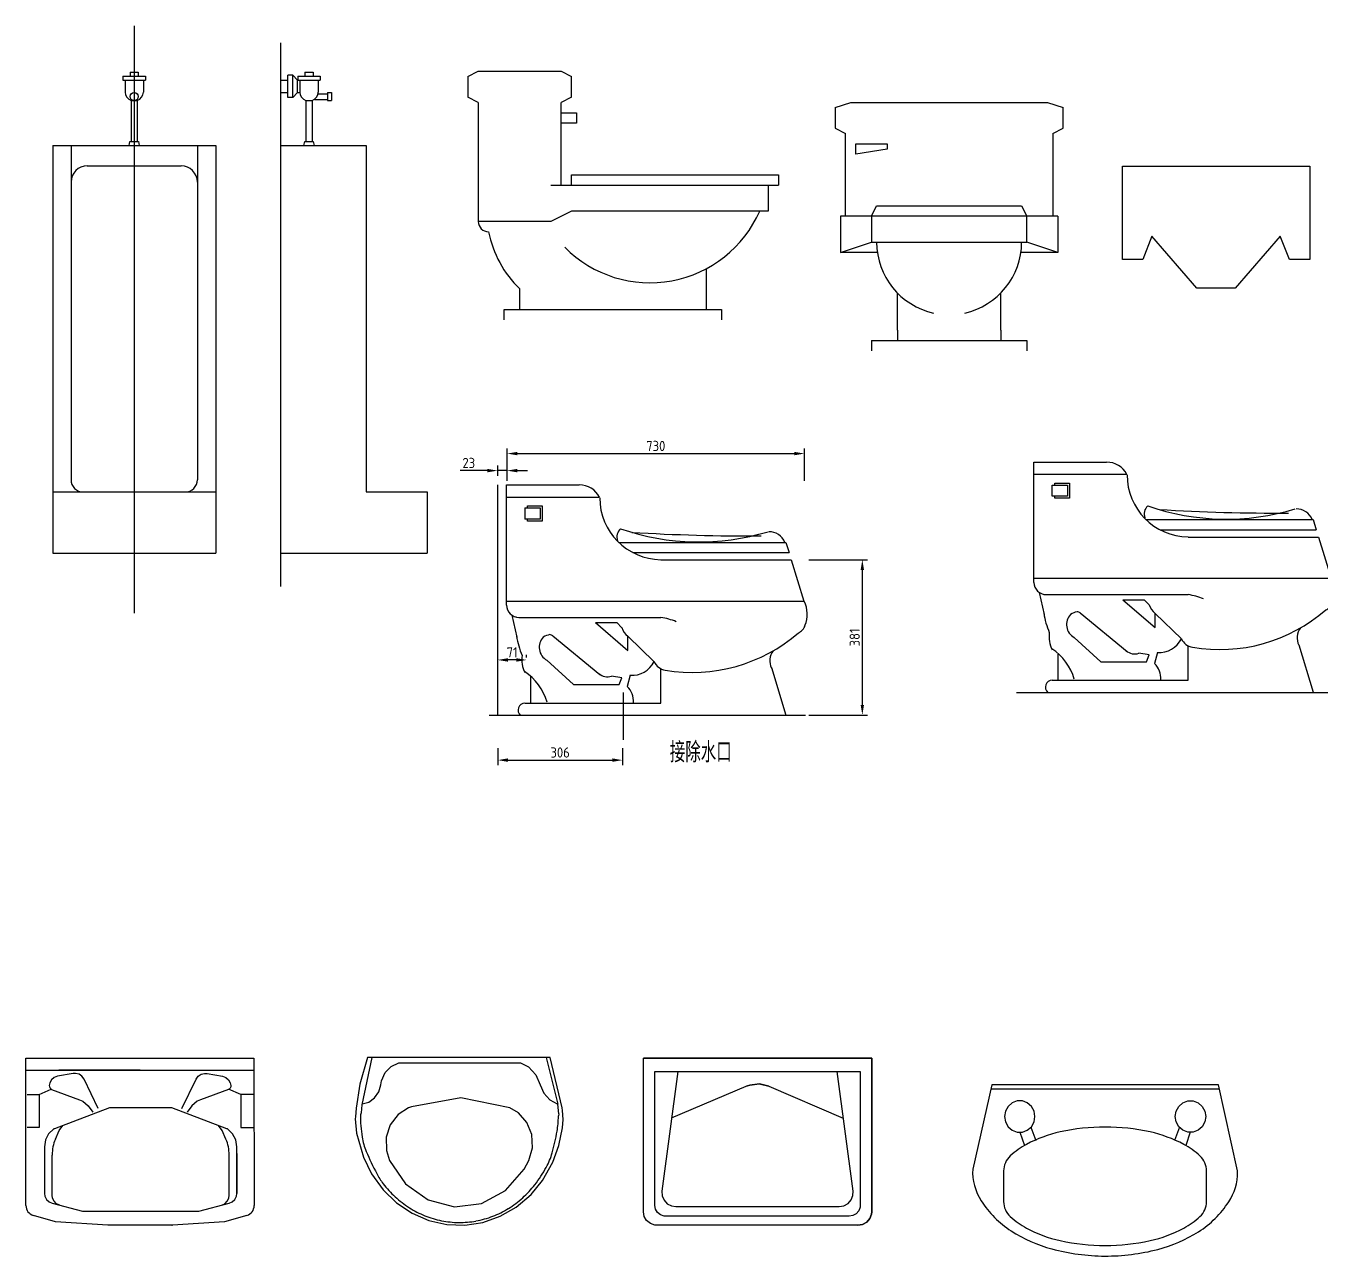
# Model space of a CAD drawing. Extents: x -42728 to 99010, y -18674 to 47645.
# Drawn here: x 46422 to 49599, y 34837 to 37854 of the extents above; entities that cross this region are included whole.
import ezdxf

# ---------------------------------------------------------------- set-up
doc = ezdxf.new("R2010")
doc.units = 0
doc.header["$LTSCALE"] = 100
doc.header["$MEASUREMENT"] = 0
doc.layers.get('0').update_dxf_attribs({"linetype": 'CONTINUOUS'})
doc.layers.get('DEFPOINTS').update_dxf_attribs({"linetype": 'CONTINUOUS'})
for name, color, linetype in [('3', 4, 'CONTINUOUS'), ('PUB_TEXT', 7, 'CONTINUOUS'), ('WINDOW', 2, 'CONTINUOUS')]:
    doc.layers.add(name, color=color, linetype=linetype)
doc.styles.add('ATT', font='txt')
doc.styles.add('HZDF', font='archs.shx', dxfattribs={"width": 0.8, "bigfont": 'hzdf.shx'})
doc.styles.get("Standard").update_dxf_attribs({"font": 'ISOCP'})
doc.dimstyles.get("Standard").update_dxf_attribs({"dimtxt": 2.5, "dimasz": 2.5, "dimexe": 1.25, "dimexo": 0.625, "dimtad": 1, "dimdec": 4, "dimdsep": 46, "dimlunit": 6, "dimtxsty": 'Standard', "dimcen": 2.5, "dimadec": 0, "dimazin": 0, "dimtfac": 1, "dimtdec": 4, "dimtmove": 0, "dimatfit": 3, "dimfxl": 1, "dimtolj": 1, "dimtzin": 0, "dimarcsym": 0})

# ---------------------------------------------------------------- blocks, each defined once
blk = doc.blocks.new('*D797')
at = {"color": 0, "linetype": 'ByBlock', "transparency": 16777216}
for p, q in [((793.5, 400.6), (937.3, 400.6)), ((924.8, 375.6), (924.8, 44.5)), ((793.5, 19.5), (937.3, 19.5))]:
    blk.add_line(p, q, dxfattribs=at)
for points in [[(920.7, 375.6), (929, 375.6), (924.8, 400.6)], [(920.7, 44.5), (929, 44.5), (924.8, 19.5)]]:
    blk.add_solid(points, dxfattribs=at)
at = {"layer": 'DEFPOINTS', "color": 0, "linetype": 'ByBlock', "transparency": 16777216}
for p in [(787.2, 400.6), (787.2, 19.5), (924.8, 19.5)]:
    blk.add_point(p, dxfattribs=at)
at = {"color": 3, "linetype": 'ByBlock', "transparency": 16777216, "insert": (906.1, 210), "char_height": 25, "attachment_point": 5, "rotation": 90}
blk.add_mtext('\\A1;381', dxfattribs=at)
blk = doc.blocks.new('*D798')
at = {"color": 0, "linetype": 'ByBlock', "transparency": 16777216}
for p, q in [((53.4, 594.3), (53.4, 673.5)), ((783.1, 594.3), (783.1, 673.5)), ((78.4, 661), (758.1, 661))]:
    blk.add_line(p, q, dxfattribs=at)
for points in [[(78.4, 665.1), (78.4, 656.8), (53.4, 661)], [(758.1, 665.1), (758.1, 656.8), (783.1, 661)]]:
    blk.add_solid(points, dxfattribs=at)
at = {"layer": 'DEFPOINTS', "color": 0, "linetype": 'ByBlock', "transparency": 16777216}
for p in [(783.1, 661), (53.4, 588.1), (783.1, 588.1)]:
    blk.add_point(p, dxfattribs=at)
at = {"color": 3, "linetype": 'ByBlock', "transparency": 16777216, "insert": (418.2, 679.7), "char_height": 25, "attachment_point": 5}
blk.add_mtext('\\A1;730', dxfattribs=at)
blk = doc.blocks.new('*D799')
at = {"color": 0, "linetype": 'ByBlock', "transparency": 16777216}
for p, q in [((5.4, 619.2), (-61.3, 619.2)), ((30.4, 606.7), (30.4, 631.7)), ((53.3, 619.2), (30.4, 619.2)), ((53.3, 606.7), (53.3, 631.7)), ((78.3, 619.2), (103.3, 619.2))]:
    blk.add_line(p, q, dxfattribs=at)
for points in [[(5.4, 623.4), (5.4, 615.1), (30.4, 619.2)], [(78.3, 623.4), (78.3, 615.1), (53.3, 619.2)]]:
    blk.add_solid(points, dxfattribs=at)
at = {"layer": 'DEFPOINTS', "color": 0, "linetype": 'ByBlock', "transparency": 16777216}
for p in [(30.4, 619.2), (30.4, 600.5), (53.3, 600.5)]:
    blk.add_point(p, dxfattribs=at)
at = {"color": 3, "linetype": 'ByBlock', "transparency": 16777216, "insert": (-40.5, 638), "char_height": 25, "attachment_point": 5}
blk.add_mtext('\\A1;23', dxfattribs=at)
blk = doc.blocks.new('*D800')
at = {"color": 0, "linetype": 'ByBlock', "transparency": 16777216}
for p, q in [((30.4, 161), (30.4, 167.3)), ((101.3, 161), (101.3, 167.3)), ((76.3, 154.8), (55.4, 154.8))]:
    blk.add_line(p, q, dxfattribs=at)
for points in [[(55.4, 159), (55.4, 150.6), (30.4, 154.8)], [(76.3, 159), (76.3, 150.6), (101.3, 154.8)]]:
    blk.add_solid(points, dxfattribs=at)
at = {"layer": 'DEFPOINTS', "color": 0, "linetype": 'ByBlock', "transparency": 16777216}
for p in [(30.4, 154.8), (30.4, 154.8), (101.3, 154.8)]:
    blk.add_point(p, dxfattribs=at)
at = {"color": 3, "linetype": 'ByBlock', "transparency": 16777216, "insert": (65.8, 173.5), "char_height": 25, "attachment_point": 5}
blk.add_mtext('\\A1;71', dxfattribs=at)
blk = doc.blocks.new('*D801')
at = {"color": 0, "linetype": 'ByBlock', "transparency": 16777216}
for p, q in [((30.4, -61.8), (30.4, -103.5)), ((336.8, -61.8), (336.8, -103.5)), ((55.4, -91), (311.8, -91))]:
    blk.add_line(p, q, dxfattribs=at)
for points in [[(55.4, -86.8), (55.4, -95.1), (30.4, -91)], [(311.8, -86.8), (311.8, -95.1), (336.8, -91)]]:
    blk.add_solid(points, dxfattribs=at)
at = {"layer": 'DEFPOINTS', "color": 0, "linetype": 'ByBlock', "transparency": 16777216}
for p in [(30.4, -55.6), (336.8, -55.6), (336.8, -91)]:
    blk.add_point(p, dxfattribs=at)
at = {"color": 3, "linetype": 'ByBlock', "transparency": 16777216, "insert": (183.6, -72.2), "char_height": 25, "attachment_point": 5}
blk.add_mtext('\\A1;306', dxfattribs=at)
blk = doc.blocks.new('F15TOI11')
at = {"color": 0, "linetype": 'ByBlock'}
for p, q in [((-279.4, 596.9), (-241.3, 609.6)), ((-241.3, 609.6), (241.3, 609.6)), ((241.3, 609.6), (279.4, 596.9)), ((-279.4, 596.9), (-279.4, 546.1)), ((279.4, 546.1), (279.4, 596.9)), ((-279.4, 546.1), (-254, 533.4)), ((254, 533.4), (279.4, 546.1)), ((-254, 330.2), (-254, 533.4)), ((254, 533.4), (254, 330.2)), ((-228.6, 482.6), (-228.6, 508)), ((-228.6, 508), (-152.4, 508)), ((-152.4, 495.3), (-228.6, 482.6)), ((-152.4, 508), (-152.4, 495.3)), ((-190.5, 330.2), (-177.8, 355.6)), ((-177.8, 355.6), (177.8, 355.6)), ((177.8, 355.6), (190.5, 330.2)), ((-266.7, 330.2), (-266.7, 241.3)), ((266.7, 330.2), (-266.7, 330.2)), ((-190.5, 330.2), (-190.5, 266.7)), ((190.5, 266.7), (190.5, 330.2)), ((266.7, 330.2), (266.7, 241.3)), ((-266.7, 241.3), (-190.5, 266.7)), ((-190.5, 266.7), (190.5, 266.7)), ((266.7, 241.3), (190.5, 266.7)), ((-176, 241.3), (-266.7, 241.3)), ((266.7, 241.3), (176, 241.3)), ((-127, 50.8), (-127, 142.3)), ((127, 50.8), (127, 142.3)), ((-127, 50.8), (-127, 25.4)), ((127, 50.8), (127, 25.4)), ((-190.5, 25.4), (-190.5, 0)), ((-190.5, 25.4), (190.5, 25.4)), ((190.5, 25.4), (190.5, 0))]:
    blk.add_line(p, q, dxfattribs=at)
for start, end in [(180, 257.6264), (282.3736, 0)]:
    blk.add_arc((0, 266.7), 177.8, start, end, dxfattribs=at)
at = {"color": 0, "linetype": 'ByBlock', "style": 'ATT', "flags": 3}
blk.add_attdef('ITEM', (-279.4, -254), '', height=152.4, dxfattribs=at)
blk = doc.blocks.new('E15TOI11')
at = {"color": 0, "linetype": 'ByBlock'}
for p, q in [((0, 596.9), (25.4, 609.6)), ((25.4, 609.6), (228.6, 609.6)), ((228.6, 609.6), (254, 596.9)), ((0, 596.9), (0, 546.1)), ((254, 546.1), (254, 596.9)), ((25.4, 533.4), (0, 546.1)), ((254, 546.1), (228.6, 533.4)), ((25.4, 533.4), (25.4, 241.3)), ((228.6, 330.2), (228.6, 533.4)), ((228.6, 508), (266.7, 508)), ((266.7, 482.6), (228.6, 482.6)), ((266.7, 508), (266.7, 482.6)), ((254, 355.6), (762, 355.6)), ((254, 330.2), (254, 355.6)), ((762, 355.6), (762, 330.2)), ((203.2, 330.2), (762, 330.2)), ((736.6, 330.2), (736.6, 266.7)), ((254, 266.7), (203.2, 241.3)), ((736.6, 266.7), (254, 266.7)), ((203.2, 241.3), (25.4, 241.3)), ((584.2, 123.3), (584.2, 25.4)), ((127, 25.4), (127, 76.2)), ((88.9, 0), (88.9, 25.4)), ((88.9, 25.4), (622.3, 25.4)), ((622.3, 25.4), (622.3, 0))]:
    blk.add_line(p, q, dxfattribs=at)
for centre, radius, start, end in [((446.5, 384.5), 293.8, 224.7161, 336.359), ((50.8, 241.3), 25.4, 180, 270), ((309.5, 266.4), 263.6, 191.0393, 226.1816)]:
    blk.add_arc(centre, radius, start, end, dxfattribs=at)
at = {"color": 0, "linetype": 'ByBlock', "style": 'ATT', "flags": 3}
blk.add_attdef('ITEM', (0, -279.4), '', height=152.4, dxfattribs=at)
blk = doc.blocks.new('WC003')
at = {"layer": '3'}
blk.add_lwpolyline([(157.4, -171.6), (47.1, -299), (-47.1, -299), (-157.4, -171.6), (-180, -229), (-230, -229), (-230, 0), (230, 0), (230, -229), (180, -229)], close=True, dxfattribs=at)
blk = doc.blocks.new('A$C33FB0EA0')
for p, q in [((42.6, 270.2), (42.6, 565.2)), ((42.6, 565.2), (220.6, 565.2)), ((42.6, 535.2), (270.7, 535.2)), ((87.4, 508.7), (125, 508.7)), ((87.6, 481.6), (87.6, 508.7)), ((93.1, 513.7), (93.1, 508.7)), ((93.6, 513.7), (130, 513.7)), ((125, 508.7), (125, 481.6)), ((130, 513.7), (130, 476.6)), ((125, 481.6), (87.4, 481.6)), ((93.1, 481.6), (93.1, 476.6)), ((130, 476.6), (94.2, 476.6)), ((317.4, 424.2), (727.5, 424.2)), ((727.5, 424.2), (735.2, 399.2)), ((352, 399.2), (735.2, 399.2)), ((420.6, 381.2), (420.6, 381.6)), ((420.6, 381.2), (740.8, 381.2)), ((740.8, 381.2), (771.9, 280.2)), ((42.6, 280.2), (771.9, 280.2)), ((55, 245.6), (67.3, 191.7)), ((72.6, 240.2), (420.6, 240.2)), ((260.5, 227.5), (312.6, 227.5)), ((260.5, 227.5), (339.7, 159.1)), ((312.6, 227.5), (325.1, 215)), ((156, 195.1), (270.9, 100.5)), ((339.7, 194.2), (404.2, 131.5)), ((339.7, 159.1), (339.7, 193.8)), ((141.2, 135), (206.3, 75.5)), ((325.1, 92.1), (300.1, 96.3)), ((345.9, 98.4), (338.3, 70.9)), ((420.6, 30.2), (420.6, 114.5)), ((692, 117.1), (727.5, 0.5)), ((102, 29.7), (102, 94.2)), ((206.3, 75.5), (318.8, 75.5)), ((318.8, 75.5), (325.1, 92.1)), ((0, 0.2), (775.6, 0.2)), ((87.6, 30.2), (420.6, 30.2))]:
    blk.add_line(p, q)
for centre, radius, start, end in [((220.7, 508.2), 56.9, 28.2747, 90), ((422.9, 533.7), 152, 180, 269.2683), ((339.1, 438.1), 26.1, 131.2624, 201.6442), ((514.1, 1010.2), 584.9, 250.8149, 286.8546), ((649.3, 5501.9), 5061.9, 266.608, 270.2006), ((686.7, 409.2), 41.2, 21.3656, 91.2613), ((72.6, 270.2), 30, 180, 270), ((705.8, 248.3), 74, 337.8701, 25.4064), ((272, 227.7), 208, 176.0234, 176.2366), ((395, 73.6), 168.5, 67.8537, 81.1283), ((272, 227.7), 208, 189.1942, 202.8298), ((158.5, 166.6), 36, 136.1675, 241.2554), ((154.1, 160.7), 37.6, 98.9172, 125.0011), ((146, 179.6), 18.5, 57.0828, 82.8037), ((372, 231.6), 49.7, 199.5028, 229.5195), ((497.7, 504.7), 399.3, 260.4534, 310.8277), ((743.9, 230.9), 32.3, 295.7495, 342.8902), ((150.8, 137.1), 71.2, 172.0736, 206.996), ((349.9, 159), 60.9, 266.2372, 333.4115), ((437.5, 146.8), 36.4, 204.466, 260.4534), ((727.2, 134), 39.2, 141.6659, 207.3538), ((13, -5.1), 134, 16.2867, 56.9155), ((289.6, 125.2), 30.7, 227.4384, 289.9643), ((303.2, 34.2), 50.8, 356.4776, 46.2587), ((87.6, 13), 17.1, 90.7433, 229.6216)]:
    blk.add_arc(centre, radius, start, end)
blk = doc.blocks.new('A$C139119D0')
for p, q in [((200, 1440.9), (200, 0)), ((558.8, 1399.6), (558.8, 65.6)), ((172.5, 1317.6), (227.5, 1317.6)), ((172.5, 1317.6), (172.5, 1307.6)), ((172.5, 1307.6), (227.5, 1307.6)), ((177.5, 1307.6), (177.5, 1278.6)), ((190, 1327.6), (210, 1327.6)), ((190, 1327.6), (190, 1317.6)), ((210, 1327.6), (210, 1317.6)), ((222.5, 1307.6), (222.5, 1278.6)), ((227.5, 1317.6), (227.5, 1307.6)), ((558.8, 1307.6), (576.6, 1307.6)), ((576.6, 1265.1), (576.6, 1320.1)), ((589.4, 1320.1), (576.6, 1320.1)), ((589.4, 1320.1), (600.6, 1307.6)), ((589.4, 1265.1), (589.4, 1320.1)), ((600.6, 1307.6), (656.3, 1307.6)), ((600.6, 1277.6), (600.6, 1307.6)), ((601.3, 1317.6), (601.3, 1307.6)), ((601.3, 1317.6), (656.3, 1317.6)), ((606.3, 1307.6), (606.3, 1278.6)), ((618.8, 1327.6), (618.8, 1317.6)), ((618.8, 1327.6), (638.8, 1327.6)), ((638.8, 1327.6), (638.8, 1317.6)), ((651.3, 1307.6), (651.3, 1278.6)), ((656.3, 1317.6), (656.3, 1307.6)), ((558.8, 1277.6), (576.6, 1277.6)), ((589.4, 1265.1), (600.6, 1277.6)), ((600.6, 1277.6), (606.4, 1277.6)), ((650.9, 1274.6), (673.8, 1274.6)), ((673.8, 1277.6), (683.8, 1277.6)), ((673.8, 1277.6), (673.8, 1257.6)), ((683.8, 1277.6), (683.8, 1257.6)), ((192.5, 1257.6), (207.5, 1257.6)), ((192.5, 1257.6), (192.5, 1157.6)), ((207.5, 1257.6), (207.5, 1157.6)), ((589.4, 1265.1), (576.6, 1265.1)), ((621.3, 1257.6), (636.3, 1257.6)), ((621.3, 1257.6), (621.3, 1157.6)), ((636.3, 1257.6), (636.3, 1157.6)), ((642, 1260.6), (673.8, 1260.6)), ((673.8, 1257.6), (683.8, 1257.6)), ((0, 1147.6), (0, 147.6)), ((0, 1147.6), (400, 1147.6)), ((45, 1147.6), (45, 327.6)), ((187.5, 1147.6), (189.5, 1157.6)), ((189.5, 1157.6), (210.5, 1157.6)), ((210.5, 1157.6), (212.5, 1147.6)), ((355, 1147.6), (355, 327.6)), ((400, 1147.6), (400, 147.6)), ((558.8, 1147.6), (768.8, 1147.6)), ((616.3, 1147.6), (618.3, 1157.6)), ((618.3, 1157.6), (639.3, 1157.6)), ((639.3, 1157.6), (641.3, 1147.6)), ((768.8, 1147.6), (768.8, 297.6)), ((85, 1097.6), (315, 1097.6)), ((0, 297.6), (400, 297.6)), ((768.8, 297.6), (918.8, 297.6)), ((918.8, 297.6), (918.8, 147.6)), ((0, 147.6), (400, 147.6)), ((558.8, 147.6), (918.8, 147.6))]:
    blk.add_line(p, q)
blk.add_circle((200, 1267.6), 10)
for centre, radius, start, end in [((200.1, 1278.9), 22.6, 180.6675, 250.3877), ((199.9, 1278.9), 22.6, 289.6123, 359.3325), ((628.9, 1278.9), 22.6, 180.6675, 250.3877), ((628.8, 1278.9), 22.6, 289.6123, 359.3325), ((85, 1057.6), 40, 90, 180), ((315, 1057.6), 40, 0, 90), ((75, 327.6), 30, 180, 270), ((325, 327.6), 30, 270, 0)]:
    blk.add_arc(centre, radius, start, end)
blk = doc.blocks.new('A$C34BE65D2')
for p, q in [((0, 410), (558.7, 410)), ((0, 48.2), (0, 410)), ((558.7, 410), (559.9, 48.3)), ((0, 380.7), (560, 380.7)), ((63, 356.8), (58.7, 349.3)), ((69.6, 362.4), (63, 356.8)), ((77.7, 365.4), (69.6, 362.4)), ((115.6, 372.2), (77.7, 365.4)), ((280, 380.7), (80.5, 380.7)), ((121.9, 372.5), (115.6, 372.2)), ((130.3, 370.4), (121.9, 372.5)), ((137.4, 365.5), (130.3, 370.4)), ((142.5, 358.4), (137.4, 365.5)), ((177.2, 286), (142.5, 358.4)), ((382.8, 286), (417.5, 358.4)), ((417.5, 358.4), (422.6, 365.5)), ((422.6, 365.5), (429.7, 370.4)), ((429.7, 370.4), (438.1, 372.5)), ((438.1, 372.5), (444.4, 372.2)), ((444.4, 372.2), (482.3, 365.4)), ((482.3, 365.4), (490.4, 362.4)), ((490.4, 362.4), (497, 356.8)), ((497, 356.8), (501.3, 349.3)), ((2.9, 320.4), (32.9, 320.4)), ((32.9, 320.4), (61.6, 333.6)), ((32.9, 320.4), (32.9, 239.4)), ((58.7, 349.3), (57.2, 342.7)), ((57.2, 342.7), (57.6, 339.2)), ((57.6, 339.2), (59.1, 336.1)), ((59.1, 336.1), (61.5, 333.7)), ((61.5, 333.7), (62.7, 333.1)), ((62.7, 333.1), (131.7, 307.8)), ((497.3, 333.1), (428.3, 307.8)), ((527.1, 320.4), (497.2, 334.2)), ((498.5, 333.7), (497.3, 333.1)), ((500.9, 336.1), (498.5, 333.7)), ((502.4, 339.2), (500.9, 336.1)), ((501.3, 349.3), (502.8, 342.7)), ((502.8, 342.7), (502.4, 339.2)), ((527.1, 320.4), (527.1, 239.4)), ((557.1, 320.4), (527.1, 320.4)), ((205.3, 287.7), (69.8, 236.8)), ((131.7, 307.8), (139.7, 304)), ((139.7, 304), (152.9, 292.8)), ((152.9, 292.8), (164.3, 277.3)), ((281.4, 288.3), (205.3, 287.7)), ((357.6, 287.7), (281.4, 288.3)), ((493.1, 236.8), (357.6, 287.7)), ((407.1, 292.8), (395.7, 277.3)), ((420.3, 304), (407.1, 292.8)), ((428.3, 307.8), (420.3, 304)), ((32.9, 239.4), (2.9, 239.4)), ((55.8, 224.6), (47.7, 209.3)), ((68.7, 236.2), (55.8, 224.6)), ((69.8, 236.8), (68.7, 236.2)), ((72.2, 211.2), (81.3, 232.5)), ((81.3, 232.5), (90.9, 244.8)), ((481.6, 232.5), (472, 244.8)), ((490.6, 211.2), (481.6, 232.5)), ((494.1, 236.2), (493.1, 236.8)), ((507, 224.6), (494.1, 236.2)), ((515.2, 209.3), (507, 224.6)), ((527.1, 239.4), (557.1, 239.4)), ((47.7, 209.3), (45.2, 192)), ((45.2, 192), (45.7, 176.2)), ((517.7, 192), (515.2, 209.3)), ((517.2, 176.2), (517.7, 192)), ((45.7, 176.2), (45.7, 78.1)), ((64.3, 73.4), (64.3, 172.2)), ((498.6, 73.4), (498.6, 172.2)), ((517.2, 176.2), (517.2, 78.1)), ((517.2, 78.1), (517.2, 176.2)), ((45.7, 78.1), (46.7, 71.3)), ((46.7, 71.3), (50.4, 63.4)), ((65.2, 66.6), (64.3, 73.4)), ((69, 58.7), (65.2, 66.6)), ((493.8, 58.7), (497.6, 66.6)), ((497.6, 66.6), (498.6, 73.4)), ((512.4, 63.4), (516.2, 71.3)), ((516.2, 71.3), (517.2, 78.1)), ((50.4, 63.4), (56.7, 57.4)), ((56.7, 57.4), (64.6, 53.8)), ((64.6, 53.8), (138.6, 34.4)), ((75.2, 52.7), (69, 58.7)), ((83.2, 49.1), (75.2, 52.7)), ((138.6, 34.4), (281.4, 34.4)), ((281.4, 34.4), (424.3, 34.4)), ((424.3, 34.4), (498.3, 53.8)), ((479.7, 49.1), (487.6, 52.7)), ((487.6, 52.7), (493.8, 58.7)), ((498.3, 53.8), (506.2, 57.4)), ((506.2, 57.4), (512.4, 63.4)), ((72.8, 8.6), (18.2, 24.1)), ((200.6, 0.1), (72.8, 8.6)), ((359.4, 0.1), (200.6, 0.1)), ((357.7, 0), (359.4, 0.1)), ((487.2, 8.6), (359.4, 0.1)), ((541.8, 24.1), (487.2, 8.6))]:
    blk.add_line(p, q)
for centre, radius, start, end in [((164.3, 172.2), 100, 156.9929, 180), ((398.6, 172.2), 100, 360, 23.0071), ((25, 48.2), 25, 179.8661, 254.1086), ((534.9, 48.2), 25, 285.8912, 0.326)]:
    blk.add_arc(centre, radius, start, end)
blk = doc.blocks.new('A$C6C9707B7')
for p, q in [((29.8, 411.6), (11.4, 346.3)), ((40.4, 411.6), (16.2, 295.5)), ((477.9, 411.6), (29.8, 411.6)), ((73.4, 374.3), (88.2, 389.8)), ((88.2, 389.8), (107, 398.8)), ((107, 398.8), (405.6, 398.8)), ((405.6, 398.8), (425.2, 388.3)), ((425.2, 388.3), (443, 369.1)), ((468.5, 411.6), (496.7, 297.4)), ((507.4, 288.3), (477.9, 411.6)), ((507.4, 288.3), (477.9, 411.6)), ((62.5, 344.4), (64.4, 354.3)), ((64.4, 354.3), (73.4, 374.3)), ((443, 369.1), (453.7, 344.4)), ((11.4, 346.3), (2.2, 287.4)), ((47.6, 312.4), (57.7, 327.1)), ((57.7, 327.1), (62.5, 344.4)), ((453.7, 344.4), (462.7, 323.6)), ((462.7, 323.6), (477.7, 307.3)), ((2.2, 287.4), (0.4, 266.1)), ((16.2, 295.5), (14.2, 275.7)), ((16.9, 298), (33.4, 302.3)), ((33.4, 302.3), (47.6, 312.4)), ((130.7, 288), (105, 271.5)), ((137.8, 290.8), (130.7, 288)), ((258.8, 312.4), (137.8, 290.8)), ((379.3, 288), (258.8, 312.4)), ((400.3, 275.6), (379.3, 288)), ((379.3, 288), (379.3, 288)), ((477.7, 307.3), (495.6, 298)), ((499.6, 273.1), (496.7, 297.4)), ((508.6, 281.2), (507.4, 288.3)), ((507.4, 288.3), (507.4, 288.3)), ((0.4, 266.1), (0, 260.7)), ((0, 260.7), (2.8, 225.5)), ((14.2, 275.7), (12.9, 270.9)), ((105, 271.5), (86, 246.5)), ((420.9, 252.1), (400.3, 275.6)), ((499.6, 273.1), (498.4, 268.3)), ((510, 259.6), (508.6, 281.2)), ((508.8, 239.2), (510, 259.6)), ((2.8, 225.5), (20.1, 167.3)), ((86, 246.5), (76, 216)), ((432.8, 222.5), (420.9, 252.1)), ((434.6, 190.2), (432.8, 222.5)), ((499.4, 195.4), (508.8, 239.2)), ((76, 216), (76.4, 183.7)), ((484.7, 155), (499.4, 195.4)), ((20.1, 167.3), (40.2, 126.2)), ((76.4, 183.7), (84, 159.2)), ((84, 159.2), (123.5, 101.5)), ((414.6, 137.7), (426.1, 159.2)), ((426.1, 159.2), (434.6, 190.2)), ((369, 85.6), (414.6, 137.7)), ((459.3, 109.9), (484.7, 155)), ((40.2, 126.2), (68.5, 87)), ((123.5, 101.5), (179, 62)), ((431.3, 75.7), (459.3, 109.9)), ((68.5, 87), (101.2, 55.3)), ((309.6, 53.5), (369, 85.6)), ((394.5, 44.4), (431.3, 75.7)), ((101.2, 55.3), (139.5, 29.5)), ((179, 62), (243.6, 45.3)), ((243.6, 45.3), (309.6, 53.5)), ((355.6, 21.9), (394.5, 44.4)), ((139.5, 29.5), (180.5, 11.6)), ((180.5, 11.6), (224.3, 1.6)), ((224.3, 1.6), (268.9, 0)), ((268.9, 0), (312.9, 6.8)), ((312.9, 6.8), (355.6, 21.9))]:
    blk.add_line(p, q)
for centre, radius, start, end in [((343.5, 267.5), 330.6, 179.4054, 188.898), ((264.4, 269.7), 234, 350.3637, 359.4227), ((74.3, 269.5), 424.1, 359.7353, 359.8387), ((452, 267.8), 46.4, 359.4227, 359.7353), ((0.5, 314.5), 501.7, 344.18, 350.3637), ((163.7, 239.4), 148.6, 188.898, 203.0783), ((708.5, 471.5), 740.8, 203.0783, 207.7326), ((315.1, 225.3), 174.7, 331.5049, 344.18), ((197.3, 289.3), 308.7, 321.9799, 331.5049), ((210.2, 209.5), 177.9, 207.7326, 217.2401), ((264.4, 250.7), 245.9, 217.2401, 227.3976), ((247.4, 250.1), 245.1, 311.7996, 321.9799), ((268.2, 254.9), 251.5, 227.3976, 237.4403), ((243.7, 254.2), 250.7, 301.7332, 311.7996), ((256.2, 236.1), 229.2, 237.4403, 248.108), ((255.2, 235.6), 228.8, 291.05, 301.7332), ((257.3, 238.9), 232.3, 248.108, 258.7053), ((255.6, 230.4), 223.6, 258.7053, 269.5708), ((255.6, 230.4), 223.7, 269.5708, 280.4348), ((254.2, 238.4), 231.7, 280.4348, 291.05)]:
    blk.add_arc(centre, radius, start, end)
blk = doc.blocks.new('A$C6FBD746A')
for p, q in [((560, 410), (0, 410)), ((0, 410), (560, 410)), ((0, 33.1), (0, 410)), ((560, 410), (560, 324)), ((560, 33.1), (560, 410)), ((560, 410), (560, 33.1)), ((28.2, 377.3), (529.8, 377.3)), ((28.2, 377.3), (30.2, 377.3)), ((28.2, 48.6), (28.2, 377.3)), ((30.2, 377.3), (531.8, 377.3)), ((84.5, 377.3), (45.4, 83.3)), ((279, 377.3), (456.5, 377.3)), ((514.3, 83.3), (475.2, 377.3)), ((531.8, 377.3), (531.8, 48.6)), ((69.3, 263.1), (252.4, 341)), ((252.4, 341), (260.8, 344)), ((261, 344), (252.6, 341)), ((260.8, 344), (284.3, 346.5)), ((284.6, 346.5), (261, 344)), ((284.3, 346.5), (307.4, 341)), ((307.6, 341), (284.6, 346.5)), ((307.4, 341), (490.4, 263)), ((45.4, 83.3), (46, 71.8)), ((46, 71.8), (50.6, 61.2)), ((510, 62.5), (514, 73.3)), ((514, 73.3), (514.3, 83.3)), ((2.1, 21.8), (0, 33.1)), ((29.8, 39.5), (28.2, 48.6)), ((34.5, 31.6), (29.8, 39.5)), ((50.6, 61.2), (58.6, 52.8)), ((58.6, 52.8), (69.1, 47.5)), ((69.1, 47.5), (79.3, 46)), ((79.3, 46), (480.4, 46)), ((480.4, 46), (492.1, 48)), ((492.1, 48), (502.4, 53.7)), ((502.4, 53.7), (510, 62.5)), ((528.2, 35.3), (522.1, 28.3)), ((531.4, 44), (528.2, 35.3)), ((531.8, 48.6), (531.4, 44)), ((559.5, 27.3), (560, 33.1)), ((560, 33.1), (559.5, 27.3)), ((8, 11.8), (2.1, 21.8)), ((17.1, 4.4), (8, 11.8)), ((28.2, 0.5), (17.1, 4.4)), ((34.1, 0), (28.2, 0.5)), ((41.8, 25.7), (34.5, 31.6)), ((50.7, 22.5), (41.8, 25.7)), ((55.5, 22.1), (50.7, 22.5)), ((504.5, 22.1), (55.5, 22.1)), ((513.9, 23.7), (504.5, 22.1)), ((522.1, 28.3), (513.9, 23.7)), ((525.9, 0), (537.5, 2)), ((537.5, 2), (525.9, 0)), ((537.5, 2), (547.8, 7.7)), ((547.8, 7.7), (537.5, 2)), ((547.8, 7.7), (555.4, 16.5)), ((555.4, 16.5), (547.8, 7.7)), ((555.4, 16.5), (559.5, 27.3)), ((559.5, 27.3), (555.4, 16.5)), ((525.9, 0), (34.1, 0))]:
    blk.add_line(p, q)
blk = doc.blocks.new('A$C35553631')
for p, q in [((46.7, 420), (0, 213.5)), ((603.1, 420), (46.7, 420)), ((649.8, 208.9), (603.1, 420)), ((604.2, 409.6), (45.5, 409.6)), ((80.2, 355.6), (77.9, 342.3)), ((86.7, 367.3), (80.2, 355.6)), ((96.6, 375.9), (86.7, 367.3)), ((108.8, 380.6), (96.6, 375.9)), ((121.8, 380.6), (108.8, 380.6)), ((134, 375.9), (121.8, 380.6)), ((144, 367.3), (134, 375.9)), ((150.5, 355.6), (144, 367.3)), ((152.7, 342.3), (150.5, 355.6)), ((497, 342.3), (499.2, 355.6)), ((499.2, 355.6), (505.7, 367.3)), ((505.7, 367.3), (515.7, 375.9)), ((515.7, 375.9), (527.9, 380.6)), ((527.9, 380.6), (540.9, 380.6)), ((540.9, 380.6), (553.1, 375.9)), ((553.1, 375.9), (563, 367.3)), ((563, 367.3), (569.5, 355.6)), ((569.5, 355.6), (571.8, 342.3)), ((77.9, 342.3), (80.2, 329)), ((80.2, 329), (86.7, 317.3)), ((144, 317.3), (150.5, 329)), ((150.5, 329), (152.7, 342.3)), ((499.2, 329), (497, 342.3)), ((505.7, 317.3), (499.2, 329)), ((569.5, 329), (563, 317.3)), ((571.8, 342.3), (569.5, 329)), ((86.7, 317.3), (96.6, 308.6)), ((96.6, 308.6), (108.8, 304)), ((108.8, 304), (121.8, 304)), ((115.9, 303.7), (127.2, 271)), ((121.8, 304), (134, 308.6)), ((134, 308.6), (144, 317.3)), ((142.6, 316.2), (154.5, 283.8)), ((507.1, 316.2), (495.3, 283.8)), ((515.7, 308.6), (505.7, 317.3)), ((527.9, 304), (515.7, 308.6)), ((533.8, 303.7), (522.5, 271)), ((540.9, 304), (527.9, 304)), ((553.1, 308.6), (540.9, 304)), ((563, 317.3), (553.1, 308.6)), ((75.9, 208.9), (75.9, 133.8)), ((573.8, 133.8), (573.8, 208.9))]:
    blk.add_line(p, q)
for centre, radius, start, end in [((288.1, -20.9), 333.7, 102.6999, 117.8694), ((327, -213), 529.6, 90.2298, 102.2344), ((322.7, -213), 529.6, 77.7656, 89.7702), ((361.6, -20.9), 333.7, 62.1306, 77.3001), ((226.2, 98.9), 198.8, 118.2302, 132.3649), ((423.6, 98.9), 198.8, 47.6351, 61.7698), ((125.9, 208.9), 50, 132.3649, 180), ((523.8, 208.9), 50, 360, 47.6351), ((130.9, 207.1), 131.1, 177.1693, 213.1413), ((518.8, 205.4), 131, 326.4084, 0.3713), ((518.4, 206.8), 131.5, 359.7541, 0.9471), ((227.8, 267.8), 245.4, 212.6461, 237.0936), ((125.9, 133.8), 50, 180, 227.6353), ((422.5, 266.9), 245.3, 302.4413, 326.8887), ((523.8, 133.8), 50, 312.3647, 0), ((226.1, 243.7), 198.8, 227.6353, 241.7723), ((423.6, 243.7), 198.8, 298.2277, 312.3647), ((288.1, 363.5), 333.7, 242.1306, 257.3001), ((361.6, 363.5), 333.7, 282.6999, 297.8694), ((289.9, 367.1), 362.5, 237.383, 254.6821), ((327, 555.6), 529.6, 257.7656, 269.7702), ((322.7, 555.6), 529.6, 270.2298, 282.2344), ((361.3, 366.7), 362.4, 284.841, 302.14), ((328.8, 527), 527, 255.1956, 269.4863), ((323.8, 527), 527, 270.0316, 284.3223)]:
    blk.add_arc(centre, radius, start, end)
blk = doc.blocks.new('MT')
for p, q in [((30.4, 19.1), (30.4, 584.1)), ((52.4, 289.1), (52.4, 584.1)), ((52.4, 584.1), (230.4, 584.1)), ((52.4, 554.1), (280.5, 554.1)), ((97.2, 527.6), (134.7, 527.6)), ((97.4, 500.5), (97.4, 527.6)), ((102.9, 532.6), (102.9, 527.6)), ((103.3, 532.6), (139.7, 532.6)), ((134.7, 527.6), (134.7, 500.5)), ((139.7, 532.6), (139.7, 495.5)), ((134.7, 500.5), (97.2, 500.5)), ((102.9, 500.5), (102.9, 495.5)), ((139.7, 495.5), (103.9, 495.5)), ((327.2, 443.1), (737.3, 443.1)), ((361.8, 418.1), (745, 418.1)), ((737.3, 443.1), (745, 418.1)), ((430.4, 400.1), (430.4, 400.6)), ((430.4, 400.1), (750.5, 400.1)), ((750.5, 400.1), (781.6, 299.1)), ((52.4, 299.1), (781.6, 299.1)), ((64.8, 264.6), (77.1, 210.6)), ((82.4, 259.1), (430.4, 259.1)), ((270.2, 246.4), (322.4, 246.4)), ((270.2, 246.4), (349.5, 178)), ((322.4, 246.4), (334.9, 233.9)), ((165.8, 214), (280.7, 119.4)), ((349.5, 213.1), (414, 150.4)), ((349.5, 178), (349.5, 212.7)), ((151, 154), (216, 94.4)), ((430.4, 49.1), (430.4, 133.4)), ((701.8, 136.1), (737.2, 19.4)), ((111.8, 48.6), (111.8, 113.2)), ((334.9, 111.1), (309.8, 115.2)), ((328.6, 94.4), (334.9, 111.1)), ((355.7, 117.3), (348.1, 89.8)), ((216, 94.4), (328.6, 94.4)), ((97.4, 49.1), (430.4, 49.1)), ((9.8, 19.1), (785.4, 19.1))]:
    blk.add_line(p, q)
at = {"color": 2}
blk.add_line((339.2, -41.5), (339.2, 75.1), dxfattribs=at)
for centre, radius, start, end in [((230.4, 527.2), 56.9, 28.2747, 90), ((432.7, 552.6), 152, 180, 269.2683), ((348.9, 457), 26.1, 131.2624, 201.6442), ((523.9, 1029.1), 584.9, 250.8149, 286.8546), ((659.1, 5520.8), 5061.9, 266.608, 270.2006), ((696.4, 428.1), 41.2, 21.3656, 91.2613), ((82.4, 289.1), 30, 180, 270), ((715.6, 267.2), 74, 337.8701, 25.4064), ((281.8, 246.6), 208, 176.0234, 176.2366), ((404.8, 92.5), 168.5, 67.8537, 81.1283), ((381.7, 250.6), 49.7, 199.5028, 229.5195), ((753.7, 249.8), 32.3, 295.7495, 342.8902), ((281.8, 246.6), 208, 189.1942, 202.8298), ((168.3, 185.5), 36, 136.1675, 241.2554), ((163.9, 179.7), 37.6, 98.9172, 125.0011), ((155.8, 198.5), 18.5, 57.0828, 82.8037), ((507.4, 523.6), 399.3, 260.4534, 310.8277), ((160.6, 156.1), 71.2, 172.0736, 206.996), ((737, 152.9), 39.2, 141.6659, 207.3538), ((359.7, 177.9), 60.9, 266.2372, 333.4115), ((447.2, 165.7), 36.4, 204.466, 260.4534), ((22.8, 13.8), 134, 16.2867, 56.9155), ((299.4, 144.1), 30.7, 227.4384, 289.9643), ((312.9, 53.1), 50.8, 356.4776, 46.2587), ((97.4, 31.9), 17.1, 90.7433, 229.6216)]:
    blk.add_arc(centre, radius, start, end)
at = {"layer": 'WINDOW', "color": 2, "style": 'HZDF', "width": 0.8}
blk.add_text('接除水口', height=50, dxfattribs=at).set_placement((452.5, -96.6))
dim = blk.add_linear_dim(base=(783.1, 661), p1=(53.4, 588.1), p2=(783.1, 588.1), dimstyle='Standard', override={"dimscale": 10, "dimtxt": 2.5, "dimasz": 2.5, "dimexe": 1.25, "dimexo": 0.625, "dimgap": 0.625, "dimtad": 1, "dimtih": 0, "dimtoh": 0, "dimdec": 0, "dimzin": 8, "dimcen": 2.5, "dimclrt": 3, "dimtdec": 0, "dimtofl": 1})
dim.commit()
dim.dimension.update_dxf_attribs({"geometry": '*D798', "text_midpoint": (418.2, 679.7)})
for p1, p2, distance, picture, middle in [((53.3, 600.5), (30.4, 600.5), -18.7, '*D799', (-40.5, 638)), ((101.3, 154.8), (30.4, 154.8), 0, '*D800', (65.8, 173.5)), ((30.4, -55.6), (336.8, -55.6), -35.4, '*D801', (183.6, -72.2))]:
    dim = blk.add_aligned_dim(p1=p1, p2=p2, distance=distance, dimstyle='Standard', override={"dimscale": 10, "dimtxt": 2.5, "dimasz": 2.5, "dimexe": 1.25, "dimexo": 0.625, "dimgap": 0.625, "dimtad": 1, "dimtih": 0, "dimtoh": 0, "dimdec": 0, "dimzin": 8, "dimcen": 2.5, "dimclrt": 3, "dimtdec": 0, "dimtofl": 1})
    dim.commit()
    dim.dimension.update_dxf_attribs({"geometry": picture, "text_midpoint": middle})
dim = blk.add_linear_dim(base=(924.8, 19.5), p1=(787.2, 400.6), p2=(787.2, 19.5), angle=90, dimstyle='Standard', override={"dimscale": 10, "dimtxt": 2.5, "dimasz": 2.5, "dimexe": 1.25, "dimexo": 0.625, "dimgap": 0.625, "dimtad": 1, "dimtih": 0, "dimtoh": 0, "dimdec": 0, "dimzin": 8, "dimcen": 2.5, "dimclrt": 3, "dimtdec": 0, "dimtofl": 1})
dim.commit()
dim.dimension.update_dxf_attribs({"geometry": '*D797', "text_midpoint": (906.1, 210)})

msp = doc.modelspace()

# ---------------------------------------------------------------- block references
for name, p in [('A$C139119D0', (46487.29046, 36413.4394)), ('E15TOI11', (47505.84011, 37133.46935)), ('F15TOI11', (48686.23275, 37057.0486)), ('WC003', (49341.06444, 37510.00705)), ('A$C33FB0EA0', (48851.66462, 36219.1831)), ('A$C34BE65D2', (46421.66291, 34912.36914)), ('A$C6C9707B7', (47229.42635, 34912.36914)), ('A$C6FBD746A', (47936.2196, 34912.36914)), ('A$C35553631', (48743.98336, 34836.69415))]:
    msp.add_blockref(name, p)
at = {"layer": 'PUB_TEXT', "color": 3}
msp.add_blockref('MT', (47548.47374, 36144.28112), dxfattribs=at)

doc.saveas('drawing.dxf')
